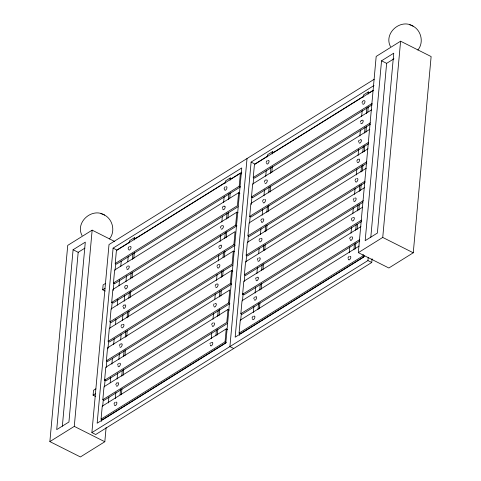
<?xml version="1.0" encoding="UTF-8"?>
<svg xmlns="http://www.w3.org/2000/svg" width="481" height="481" viewBox="0 0 481 481"><rect width="100%" height="100%" fill="white"/><g stroke="black" fill="none" stroke-linecap="round" stroke-linejoin="round"><path stroke-width="0.72" d="M113.961 403.974L114.893 402.308M119.27 345.611L120.208 343.945M216.955 266.384L217.394 265.175L218.266 264.532M222.264 208.02L222.703 206.818L223.743 206.115M251.978 317.953L253.054 316.209M260.834 220.689L261.273 219.48L262.139 218.837M266.143 162.325L266.859 160.834M349.663 238.726L350.102 237.518L351.142 236.82M354.972 180.363L355.91 178.698M360.287 122.006L361.357 120.262M106.109 427.561L104.816 441.738L80.405 456.95L49.874 441.6L67.737 245.37L92.148 230.158L114.712 241.504M73.094 249.741L56.722 429.617L68.927 422.011L85.299 242.135L73.094 249.741L78.181 252.303L84.896 248.118M62.356 426.208L78.181 252.303M49.874 441.6L74.284 426.382L92.148 230.158M95.635 396.434L93.092 395.154L93.536 390.289L95.875 388.834M105.225 291.059L102.681 289.778L103.126 284.914L105.465 283.459M372.084 258.754L371.747 262.482L95.707 434.523L91.889 432.599L109.007 244.552L374.23 79.257M113.095 248.124L97.162 423.202L225.823 343.013L241.757 167.935L113.095 248.124L116.907 250.042L129.648 242.099M101.064 419.143L225.048 341.871L226.323 342.508L102.339 419.781L101.064 419.143L102.249 406.174L226.232 328.902L227.501 329.539M227.459 323.454L104.106 400.33L102.838 399.687L104.016 386.718L228 309.445L229.275 310.089M104.605 380.237L105.784 367.268L229.768 289.995L228.589 302.964L104.605 380.237L105.88 380.874L229.864 303.601L228.589 302.964M106.379 360.78L230.363 283.507L231.632 284.151L107.648 361.423L106.379 360.78L107.558 347.811L231.541 270.538L232.816 271.182M232.768 265.091L109.421 341.967L108.147 341.33L109.325 328.361L233.309 251.088L234.584 251.725M109.921 321.873L111.099 308.904L235.083 231.632L233.904 244.601L109.921 321.873L111.189 322.517L235.173 245.244L233.904 244.601M111.688 302.423L235.672 225.15L236.947 225.787L112.963 303.06L111.688 302.423L112.867 289.454L236.85 212.181L238.125 212.818M238.077 206.734L114.731 283.61L113.456 282.966L114.64 269.997L238.624 192.725L239.893 193.368M115.23 263.516L239.213 186.243L240.482 186.881L116.498 264.153L115.23 263.516L116.408 250.547L240.392 173.274L241.666 173.912M101.317 421.38L101.521 419.137M102.675 406.415L103.289 399.681M104.449 386.964L105.129 379.479M106.217 367.508L106.83 360.774M107.918 348.803L108.604 341.324M109.758 328.601L110.371 321.867M111.532 309.151L112.145 302.417M113.233 290.446L113.913 282.96M115.073 270.244L115.68 263.51M108.345 402.94L108.892 396.969M110.179 382.792L110.654 377.573M111.875 364.141L112.422 358.171M113.642 344.745L114.183 338.774M115.476 324.597L115.951 319.378M117.244 305.201L117.785 299.23M119.005 285.798L119.553 279.834M120.773 266.402L121.248 261.177M115.308 398.527L115.849 392.538M117.075 379.07L117.623 373.088M118.849 359.62L119.39 353.631M120.617 340.163L121.164 334.181M122.384 320.713L122.932 314.724M124.158 301.256L124.699 295.274M125.926 281.806L126.473 275.817M127.766 261.604L128.241 256.367M129.467 242.899L129.672 240.65L134.349 237.734L135.624 238.378M120.052 394.859L120.527 389.622M121.753 376.154L122.3 370.172M123.527 356.704L124.068 350.715M125.294 337.247L125.842 331.265M127.068 317.797L127.609 311.808M128.836 298.34L129.383 292.358M130.604 278.89L131.151 272.901M132.377 259.433L132.924 253.451M134.145 239.983L134.349 237.734M121.392 394.751L121.94 388.768M123.16 375.3L123.707 369.312M124.934 355.844L125.475 349.861M126.701 336.393L127.249 330.405M128.475 316.937L129.016 310.954M130.243 297.486L130.79 291.498M132.016 278.03L132.558 272.048M133.784 258.58L134.331 252.591M211.219 338.75L211.76 332.762M212.987 319.294L213.534 313.311M214.827 299.092L215.302 293.855M216.528 280.387L217.075 274.404M218.302 260.936L218.843 254.948M220.07 241.48L220.617 235.498M221.837 222.03L222.384 216.041M223.611 202.573L224.152 196.591M225.379 183.123L225.583 180.88L230.261 177.964L231.535 178.601M215.897 335.834L216.438 329.846M217.665 316.378L218.212 310.395M219.438 296.927L219.979 290.939M221.206 277.471L221.753 271.488M223.046 257.269L223.521 252.032M224.747 238.564L225.294 232.582M226.521 219.114L227.062 213.125M228.289 199.657L228.836 193.675M230.056 180.207L230.261 177.964M217.304 334.974L217.851 328.992M219.077 315.524L219.619 309.536M220.845 296.068L221.392 290.085M222.613 276.617L223.16 270.629M224.386 257.161L224.928 251.178M226.154 237.71L226.701 231.722M227.928 218.254L228.469 212.271M229.768 198.052L230.243 192.815M225.048 341.871L226.232 328.902M228 309.445L226.822 322.414L102.838 399.687M230.363 283.507L231.541 270.538M233.309 251.088L232.131 264.057L108.147 341.33M235.672 225.15L236.85 212.181M238.624 192.725L237.44 205.694L113.456 282.966M239.213 186.243L240.392 173.274M247.024 158.532L229.912 346.585L233.724 348.503M374.044 85.486L251.112 162.103L235.179 337.181L363.84 256.998L363.979 255.501M363.708 256.89L240.356 333.76L239.087 333.123L240.266 320.154L359.163 246.056M359.752 240.999L242.129 314.309L240.855 313.672L242.033 300.703L360.93 226.599M361.526 221.549L243.897 294.853L242.628 294.216L243.807 281.247L362.704 207.149M362.656 202.489L245.671 275.403L244.396 274.765L245.575 261.796L364.472 187.692M365.067 182.642L247.438 255.946L246.17 255.309L247.348 242.34L366.245 168.242M366.835 163.185L249.212 236.496L247.937 235.858L249.116 222.889L368.013 148.785M368.608 143.735L250.98 217.039L249.705 216.402L250.89 203.433L369.787 129.335M370.376 124.278L252.747 197.589L251.479 196.951L252.657 183.982L371.554 109.878M372.144 104.828L254.521 178.132L253.246 177.495L254.431 164.526L373.328 90.428M239.334 335.359L239.538 333.117M240.698 320.4L241.312 313.666M242.466 300.944L243.152 293.464M244.24 281.493L244.853 274.759M246.007 262.037L246.621 255.303M247.781 242.586L248.461 235.101M249.549 223.13L250.162 216.396M251.25 204.425L251.93 196.945M253.09 184.223L253.703 177.489M253.325 312.506L253.872 306.523M255.098 293.055L255.639 287.067M256.866 273.599L257.413 267.616M258.706 253.397L259.181 248.16M260.407 234.692L260.949 228.709M262.175 215.241L262.722 209.253M263.949 195.785L264.49 189.803M265.716 176.335L266.264 170.346M267.49 156.878L267.695 154.635L272.372 151.719L273.641 152.357M258.002 309.59L258.55 303.607M259.776 290.139L260.317 284.151M261.544 270.683L262.091 264.7M263.384 250.481L263.859 245.244M265.085 231.776L265.632 225.793M266.853 212.325L267.4 206.337M268.626 192.869L269.174 186.887M270.394 173.419L270.941 167.43M272.168 153.962L272.372 151.719M259.409 308.736L259.956 302.747M261.183 289.279L261.724 283.297M262.951 269.829L263.498 263.841M264.724 250.373L265.265 244.39M266.492 230.922L267.039 224.934M268.266 211.466L268.807 205.483M270.033 192.015L270.581 186.027M271.807 172.559L272.348 166.576M349.236 252.729L349.783 246.747M351.01 233.279L351.551 227.291M352.777 213.823L353.325 207.84M354.551 194.372L355.092 188.384M356.319 174.916L356.866 168.933M358.086 155.465L358.634 149.477M359.86 136.009L360.401 130.026M361.628 116.558L362.175 110.57M363.402 97.102L363.606 94.859L368.284 91.943L369.552 92.58M353.914 249.813L354.461 243.831M355.687 230.363L356.229 224.374M357.455 210.906L358.002 204.924M359.229 191.456L359.77 185.468M360.997 172L361.544 166.017M362.77 152.549L363.311 146.561M364.538 133.093L365.085 127.11M366.306 113.642L366.853 107.654M368.079 94.186L368.284 91.943M355.327 248.96L355.868 242.971M357.094 229.503L357.569 224.266M358.862 210.053L359.409 204.064M360.636 190.596L361.177 184.614M362.403 171.146L362.951 165.157M364.177 151.689L364.718 145.707M365.945 132.239L366.492 126.25M367.785 112.037L368.26 106.8M358.327 252.645L376.184 56.421L400.595 41.204L431.126 56.56L413.263 252.784L388.852 268.001L358.327 252.645L382.738 237.434L400.595 41.204M239.087 333.123L363.071 255.85L363.203 254.413M381.541 60.792L365.175 240.668L377.381 233.063L393.747 53.187L381.541 60.792L386.634 63.354L393.957 58.79M91.889 432.599L367.929 260.564L368.199 257.582M370.803 237.253L386.634 63.354M126.359 267.67L127.423 266.053M122.817 306.577L123.888 304.96M117.508 364.941L118.434 363.402M211.646 324.615L212.085 323.539L212.951 322.895M255.525 278.92L256.145 277.633M353.21 199.693L354.136 198.154M347.895 258.05L348.827 256.511M209.926 343.801L210.492 342.785M109.391 238.991C116.059 231.151 112.434 217.604 102.712 214.304M417.845 50.042C424.513 42.202 420.887 28.656 411.165 25.349M358.952 140.254L358.537 141.895M214.033 303.878L213.414 305.567M257.912 258.183L257.293 259.872M254.371 297.09L253.752 298.779M219.438 245.436L218.723 247.21M224.97 186.905L224.038 188.847M357.678 159.247L356.746 161.189M116.667 382.852L115.735 384.8M352.369 217.604L351.485 218.873L351.581 220.142M135.377 238.528L225.823 182.161M230.922 178.986L241.751 172.234M267.67 156.084L254.93 164.021L251.112 162.103M272.763 152.904L363.846 96.14M368.939 92.965L373.4 90.187M253.246 177.495L372.144 103.397M251.479 196.951L370.376 122.847M102.681 289.778L105.02 288.323M249.705 216.402L368.602 142.304M247.937 235.858L366.835 161.754M246.17 255.309L365.067 181.211M244.396 274.765L363.293 200.661M242.628 294.216L361.526 220.118M93.092 395.154L95.43 393.692M240.855 313.672L359.752 239.568M129.197 246.603L128.283 247.637L128.217 249.038M122.114 324.416L121.32 325.204L121.044 326.437M265.68 179.93L264.652 180.82L264.4 182.221M263.913 199.387L262.879 200.276L262.602 201.515M221.801 225.625L220.761 226.539L220.52 227.916M260.371 238.293L259.337 239.183L259.061 240.422M216.492 283.988L215.464 284.878L215.187 286.117M363.708 100.619L362.494 101.347L362.055 102.832M126.238 285.317L125.024 286.045L124.585 287.53M413.089 26.118C400.565 18.23 383.375 33.291 390.5 46.627M104.642 215.073C92.118 207.179 74.928 222.246 82.053 235.582M409.391 24.645L410.558 25.12M100.938 213.6L102.11 214.069M224.711 206.193L225.084 206.517A2.002 0.98 -63.3 0 1 224.934 208.141L224.453 209.001A1.828 0.896 -63.3 0 1 223.286 209.728L222.907 209.403A2.002 0.98 -63.3 0 1 222.829 208.688M382.738 237.434L413.263 252.784M363.071 255.85L364.339 256.493M367.929 260.564L371.747 262.482M74.284 426.382L104.816 441.738M352.08 220.653L352.453 220.977A1.828 0.896 -63.3 0 0 353.619 220.25L354.106 219.39A2.002 0.98 -63.3 0 0 354.25 217.767L353.878 217.442A1.828 0.896 -63.3 0 0 353.313 217.586M348.539 259.56L348.911 259.884A1.828 0.896 -63.3 0 0 350.078 259.157L350.565 258.297A2.002 0.98 -63.3 0 0 350.709 256.674L350.336 256.349A1.828 0.896 -63.3 0 0 349.771 256.493M265.019 183.159L265.392 183.483A1.828 0.896 -63.3 0 0 266.564 182.756L267.045 181.896A2.002 0.98 -63.3 0 0 267.189 180.273L266.817 179.948A1.828 0.896 -63.3 0 0 266.252 180.098M261.478 222.066L261.85 222.39A1.828 0.896 -63.3 0 0 263.023 221.663L263.504 220.803A2.002 0.98 -63.3 0 0 263.648 219.18L263.275 218.855A1.828 0.896 -63.3 0 0 262.71 219.005M221.14 228.854L221.513 229.184A1.828 0.896 -63.3 0 0 222.685 228.451L223.166 227.591A2.002 0.98 -63.3 0 0 223.31 225.974L222.937 225.643A1.828 0.896 -63.3 0 0 222.372 225.793M210.516 345.574L210.888 345.899A1.828 0.896 -63.3 0 0 212.061 345.172L212.542 344.312A2.002 0.98 -63.3 0 0 212.692 342.694L212.313 342.364A1.828 0.896 -63.3 0 0 211.442 342.755M123.455 308.087L123.833 308.411A1.828 0.896 -63.3 0 0 125 307.684L125.481 306.824A2.002 0.98 -63.3 0 0 125.631 305.201L125.258 304.876A1.828 0.896 -63.3 0 0 124.381 305.267M130.002 246.663A1.828 0.896 -63.3 0 1 130.567 246.512L130.94 246.837A2.002 0.98 -63.3 0 1 130.796 248.461L130.315 249.32A1.828 0.896 -63.3 0 1 129.142 250.048L128.77 249.723A2.002 0.98 -63.3 0 1 128.686 249.405M225.914 186.887A1.828 0.896 -63.3 0 1 226.479 186.736L226.852 187.067A2.002 0.98 -63.3 0 1 226.707 188.684L226.226 189.544A1.828 0.896 -63.3 0 1 225.054 190.278L224.681 189.947A2.002 0.98 -63.3 0 1 224.597 189.237M123.376 307.768A2.002 0.98 -63.3 0 1 123.376 307.371M220.298 245.49A1.828 0.896 -63.3 0 1 220.605 245.244M220.899 245.112A1.828 0.896 -63.3 0 1 221.17 245.1L221.543 245.424A2.002 0.98 -63.3 0 1 221.392 247.048L220.911 247.907A1.828 0.896 -63.3 0 1 219.745 248.635L219.366 248.31A2.002 0.98 -63.3 0 1 219.288 247.992M126.762 285.431A1.828 0.896 -63.3 0 1 127.026 285.419L127.399 285.744A2.002 0.98 -63.3 0 1 127.255 287.367L126.774 288.227A1.828 0.896 -63.3 0 1 125.601 288.955L125.228 288.63A2.002 0.98 -63.3 0 1 125.144 287.921M117.304 383.08A1.828 0.896 -63.3 0 1 118.176 382.69L118.548 383.014A2.002 0.98 -63.3 0 1 118.404 384.638L117.917 385.497A1.828 0.896 -63.3 0 1 116.751 386.225L116.378 385.9A2.002 0.98 -63.3 0 1 116.294 385.582M213.817 322.925A1.828 0.896 -63.3 0 1 214.087 322.913L214.46 323.238A2.002 0.98 -63.3 0 1 214.316 324.861L213.829 325.721A1.828 0.896 -63.3 0 1 212.662 326.449L212.289 326.124A2.002 0.98 -63.3 0 1 212.205 325.409M122.92 324.477A1.828 0.896 -63.3 0 1 123.485 324.326L123.857 324.651A2.002 0.98 -63.3 0 1 123.713 326.274L123.232 327.134A1.828 0.896 -63.3 0 1 122.06 327.862L121.687 327.537A2.002 0.98 -63.3 0 1 121.603 327.218M218.831 264.7A1.828 0.896 -63.3 0 1 219.396 264.55L219.775 264.881A2.002 0.98 -63.3 0 1 219.625 266.498L219.144 267.358A1.828 0.896 -63.3 0 1 217.971 268.091L217.598 267.761A2.002 0.98 -63.3 0 1 217.514 267.051M120.845 344.174A1.828 0.896 -63.3 0 1 121.717 343.783L122.09 344.107A2.002 0.98 -63.3 0 1 121.94 345.731L121.459 346.591A1.828 0.896 -63.3 0 1 120.292 347.318L119.913 346.993A2.002 0.98 -63.3 0 1 119.835 346.675M217.063 284.151A1.828 0.896 -63.3 0 1 217.628 284.006L218.001 284.331A2.002 0.98 -63.3 0 1 217.857 285.954L217.37 286.814A1.828 0.896 -63.3 0 1 216.203 287.542L215.831 287.217A2.002 0.98 -63.3 0 1 215.747 286.898M119.378 363.383A1.828 0.896 -63.3 0 1 119.943 363.233L120.322 363.558A2.002 0.98 -63.3 0 1 120.172 365.181L119.691 366.041A1.828 0.896 -63.3 0 1 118.518 366.769L118.146 366.444A2.002 0.98 -63.3 0 1 118.061 365.734M214.983 303.848A1.828 0.896 -63.3 0 1 215.855 303.457L216.234 303.788A2.002 0.98 -63.3 0 1 216.083 305.405L215.602 306.265A1.828 0.896 -63.3 0 1 214.43 306.998L214.057 306.668A2.002 0.98 -63.3 0 1 213.979 306.349M128.235 266.113A1.828 0.896 -63.3 0 1 128.8 265.969L129.173 266.294A2.002 0.98 -63.3 0 1 129.022 267.917L128.541 268.777A1.828 0.896 -63.3 0 1 127.375 269.504L126.996 269.18A2.002 0.98 -63.3 0 1 126.918 268.464M224.441 206.205A1.828 0.896 -63.3 0 1 224.711 206.193M115.837 402.29A1.828 0.896 -63.3 0 1 116.402 402.14L116.781 402.465A2.002 0.98 -63.3 0 1 116.63 404.088L116.149 404.948A1.828 0.896 -63.3 0 1 114.977 405.675L114.604 405.351A2.002 0.98 -63.3 0 1 114.52 404.641M210.437 345.256A2.002 0.98 -63.3 0 1 210.431 344.865M362.62 103.613A2.002 0.98 -63.3 0 0 362.698 103.932L363.077 104.257A1.828 0.896 -63.3 0 0 364.243 103.529L364.724 102.669A2.002 0.98 -63.3 0 0 364.875 101.046L364.502 100.721A1.828 0.896 -63.3 0 0 364.231 100.733M267.713 160.888A1.828 0.896 -63.3 0 1 268.584 160.492L268.963 160.822A2.002 0.98 -63.3 0 1 268.813 162.44L268.332 163.306A1.828 0.896 -63.3 0 1 267.159 164.033L266.787 163.702A2.002 0.98 -63.3 0 1 266.702 162.993M358.315 159.47A1.828 0.896 -63.3 0 1 359.187 159.079L359.56 159.403A2.002 0.98 -63.3 0 1 359.415 161.027L358.934 161.887A1.828 0.896 -63.3 0 1 357.762 162.614L357.389 162.289A2.002 0.98 -63.3 0 1 357.305 161.971M261.393 221.747A2.002 0.98 -63.3 0 1 261.393 221.35M359.788 140.356A1.828 0.896 -63.3 0 1 360.083 140.019M360.395 139.773A1.828 0.896 -63.3 0 1 360.96 139.628L361.333 139.953A2.002 0.98 -63.3 0 1 361.183 141.576L360.702 142.436A1.828 0.896 -63.3 0 1 359.535 143.164L359.157 142.839A2.002 0.98 -63.3 0 1 359.079 142.52M263.167 202.297A2.002 0.98 -63.3 0 0 263.245 202.609L263.624 202.94A1.828 0.896 -63.3 0 0 264.79 202.212L265.271 201.347A2.002 0.98 -63.3 0 0 265.422 199.729L265.049 199.405A1.828 0.896 -63.3 0 0 264.778 199.417M350.222 239.388A2.002 0.98 -63.3 0 0 350.306 240.103L350.679 240.428A1.828 0.896 -63.3 0 0 351.851 239.7L352.332 238.841A2.002 0.98 -63.3 0 0 352.483 237.217L352.104 236.892A1.828 0.896 -63.3 0 0 351.839 236.905M255.321 297.06A1.828 0.896 -63.3 0 1 256.193 296.669L256.571 296.993A2.002 0.98 -63.3 0 1 256.421 298.617L255.94 299.477A1.828 0.896 -63.3 0 1 254.768 300.204L254.395 299.879A2.002 0.98 -63.3 0 1 254.317 299.561M356.854 178.679A1.828 0.896 -63.3 0 1 357.419 178.535L357.792 178.86A2.002 0.98 -63.3 0 1 357.642 180.483L357.161 181.343A1.828 0.896 -63.3 0 1 355.994 182.071L355.615 181.746A2.002 0.98 -63.3 0 1 355.537 181.03M259.626 241.203A2.002 0.98 -63.3 0 0 259.704 241.516L260.083 241.847A1.828 0.896 -63.3 0 0 261.249 241.119L261.73 240.253A2.002 0.98 -63.3 0 0 261.88 238.636L261.508 238.311A1.828 0.896 -63.3 0 0 261.237 238.323M355.08 198.136A1.828 0.896 -63.3 0 1 355.645 197.986L356.024 198.31A2.002 0.98 -63.3 0 1 355.874 199.934L355.393 200.793A1.828 0.896 -63.3 0 1 354.22 201.521L353.848 201.196A2.002 0.98 -63.3 0 1 353.763 200.481M258.862 258.153A1.828 0.896 -63.3 0 1 259.734 257.762L260.107 258.087A2.002 0.98 -63.3 0 1 259.962 259.71L259.481 260.57A1.828 0.896 -63.3 0 1 258.309 261.297L257.936 260.973A2.002 0.98 -63.3 0 1 257.852 260.654M256.794 277.946A1.828 0.896 -63.3 0 1 257.094 277.609M257.401 277.363A1.828 0.896 -63.3 0 1 257.966 277.212L258.339 277.543A2.002 0.98 -63.3 0 1 258.189 279.16L257.708 280.026A1.828 0.896 -63.3 0 1 256.541 280.754L256.163 280.423A2.002 0.98 -63.3 0 1 256.084 279.714M361.856 120.563A1.828 0.896 -63.3 0 1 362.728 120.172L363.101 120.497A2.002 0.98 -63.3 0 1 362.957 122.12L362.476 122.98A1.828 0.896 -63.3 0 1 361.303 123.707L360.93 123.383A2.002 0.98 -63.3 0 1 360.846 123.064M348.454 259.241A2.002 0.98 -63.3 0 1 348.454 258.844M253.86 316.27A1.828 0.896 -63.3 0 1 254.425 316.119L254.798 316.45A2.002 0.98 -63.3 0 1 254.653 318.067L254.166 318.933A1.828 0.896 -63.3 0 1 253 319.661L252.627 319.33A2.002 0.98 -63.3 0 1 252.543 318.62"/></g></svg>
